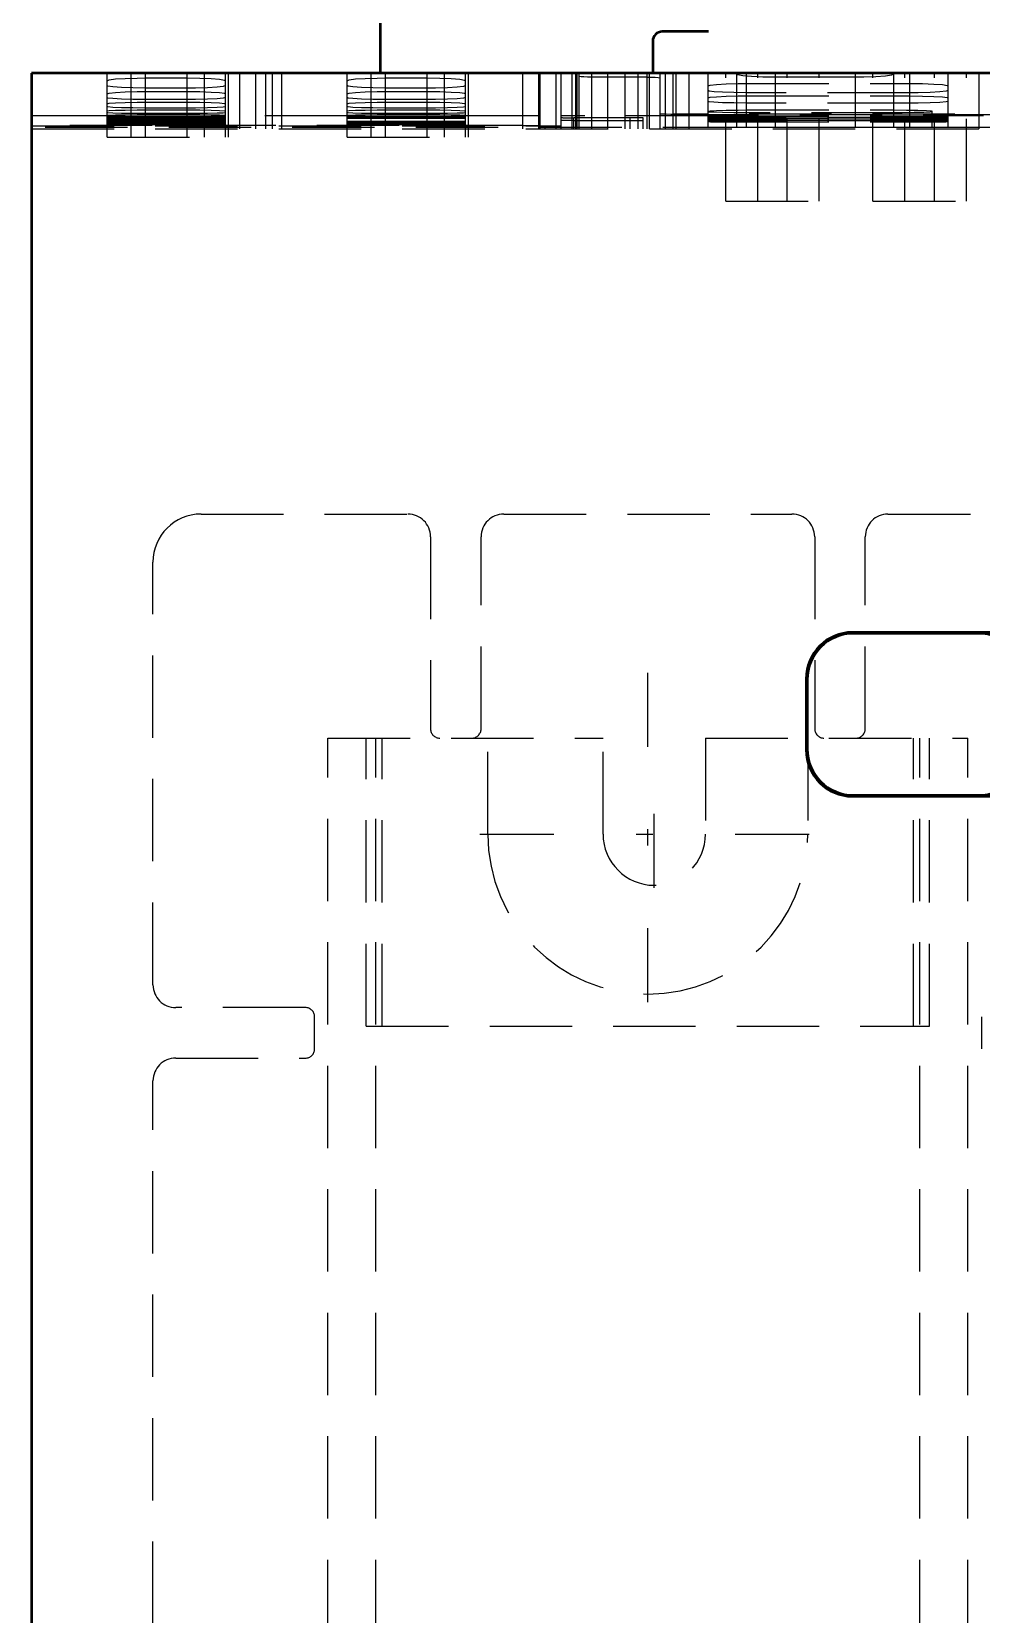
# Model space of a CAD drawing. Extents: x -891 to 6596, y -1 to 298.
# Drawn here: x -270.03 to -264.27, y 91.69 to 101.3 of the extents above; entities that cross this region are included whole.
import ezdxf

# ---------------------------------------------------------------- set-up
doc = ezdxf.new("R2010")
doc.units = 0
doc.header["$MEASUREMENT"] = 0
doc.linetypes.add('Center', pattern=[1.5, 0.45, -0.5, 0.05, -0.5])
doc.linetypes.add('DASHED', pattern=[0.75, 0.5, -0.25])
for name, color, linetype, lineweight in [('AM_0', 7, 'Continuous', 50), ('AM_7', 7, 'Center', 25), ('AM_9', 6, 'DASHED', 25)]:
    doc.layers.add(name, color=color, linetype=linetype, lineweight=lineweight)

msp = doc.modelspace()

# ---------------------------------------------------------------- linework, layer by layer
at = {"layer": 'AM_0'}
for p, q in [((-267.9158, 101.0461), (-267.9158, 102.0857)), ((-265.9247, 101.2987), (-266.2057, 101.2987)), ((-266.264, 101.2404), (-266.264, 101.0461)), ((-270.034, 101.0461), (-270.034, 65.1728)), ((-260.3175, 101.0461), (-270.034, 101.0461)), ((-261.4128, 97.6509), (-265.0506, 97.6509)), ((-264.2869, 97.6451), (-265.0448, 97.6451)), ((-265.3324, 97.3691), (-265.3324, 96.9377)), ((-265.3266, 97.3633), (-265.3266, 96.9436)), ((-265.0506, 96.656), (-264.1373, 96.656)), ((-265.0448, 96.6618), (-264.2869, 96.6618))]:
    msp.add_line(p, q, dxfattribs=at)
for centre, radius, start, end in [((-266.2057, 101.2404), 0.0583, 90, 180), ((-265.0506, 97.3691), 0.2818, 90, 180), ((-265.0448, 97.3633), 0.2818, 90, 180), ((-264.2869, 97.3633), 0.2818, 0, 90), ((-265.0506, 96.9377), 0.2818, 180, 270), ((-265.0448, 96.9436), 0.2818, 180, 270), ((-264.2869, 96.9436), 0.2818, 270, 0)]:
    msp.add_arc(centre, radius, start, end, dxfattribs=at)
at = {"layer": 'AM_7'}
for p, q in [((-266.2936, 95.406), (-266.2936, 97.4465)), ((-266.2547, 96.0998), (-266.2547, 96.7527)), ((-267.3138, 96.4263), (-265.2733, 96.4263))]:
    msp.add_line(p, q, dxfattribs=at)
at = {"layer": 'AM_9'}
for p, q in [((-269.5766, 100.6574), (-269.5766, 101.0461)), ((-269.4308, 100.6574), (-269.4308, 101.0461)), ((-269.3434, 100.6574), (-269.3434, 101.0461)), ((-269.0907, 101.0435), (-269.3434, 101.0435)), ((-269.3434, 101.0175), (-269.0907, 101.0175)), ((-269.0907, 100.6574), (-269.0907, 101.0461)), ((-268.9856, 100.6574), (-268.9856, 101.0461)), ((-268.8575, 100.6574), (-268.8575, 101.0461)), ((-268.8399, 100.6574), (-268.8399, 101.0461)), ((-268.7709, 100.7091), (-268.7709, 101.0461)), ((-268.6737, 100.7091), (-268.6737, 101.0461)), ((-268.6115, 100.7091), (-268.6115, 101.0461)), ((-268.5727, 100.7091), (-268.5727, 101.0461)), ((-268.5144, 100.7091), (-268.5144, 101.0461)), ((-268.1191, 100.6574), (-268.1191, 101.0461)), ((-267.9733, 100.6574), (-267.9733, 101.0461)), ((-267.8859, 100.6574), (-267.8859, 101.0461)), ((-267.6333, 101.0435), (-267.8859, 101.0435)), ((-267.8859, 101.0175), (-267.6333, 101.0175)), ((-267.6333, 100.6574), (-267.6333, 101.0461)), ((-267.5281, 100.6574), (-267.5281, 101.0461)), ((-267.4001, 100.6574), (-267.4001, 101.0461)), ((-267.3824, 100.6574), (-267.3824, 101.0461)), ((-267.0526, 100.7091), (-267.0526, 101.0461)), ((-266.9554, 100.7091), (-266.9554, 101.0461)), ((-266.9481, 100.7091), (-266.9481, 101.0461)), ((-266.8509, 100.7091), (-266.8509, 101.0461)), ((-266.8202, 100.7091), (-266.8202, 101.0461)), ((-266.7537, 100.7091), (-266.7537, 101.0461)), ((-266.7304, 100.7091), (-266.7304, 101.0461)), ((-266.723, 100.7091), (-266.723, 101.0461)), ((-266.711, 100.7091), (-266.711, 101.0461)), ((-266.6332, 100.7091), (-266.6332, 101.0461)), ((-266.2967, 101.0227), (-266.6332, 101.0227)), ((-266.5361, 100.7091), (-266.5361, 101.0461)), ((-266.4308, 100.7091), (-266.4308, 101.0461)), ((-266.353, 100.7091), (-266.353, 101.0461)), ((-266.2967, 100.7091), (-266.2967, 101.0461)), ((-266.2835, 100.7091), (-266.2835, 101.0461)), ((-266.2189, 100.7091), (-266.2189, 101.0461)), ((-266.1863, 100.7091), (-266.1863, 101.0461)), ((-266.1393, 100.7091), (-266.1393, 101.0461)), ((-266.1218, 100.7091), (-266.1218, 101.0461)), ((-266.0421, 100.7091), (-266.0421, 101.0461)), ((-265.9274, 100.7188), (-265.9274, 101.0461)), ((-265.8208, 100.2687), (-265.8208, 101.0461)), ((-265.7525, 100.7188), (-265.7525, 101.0461)), ((-265.6942, 100.7188), (-265.6942, 101.0461)), ((-265.6264, 100.2687), (-265.6264, 101.0461)), ((-265.5193, 100.7188), (-265.5193, 101.0461)), ((-265.0335, 101.0222), (-265.5193, 101.0222)), ((-265.4478, 100.2687), (-265.4478, 101.0461)), ((-265.2535, 100.2687), (-265.2535, 101.0461)), ((-265.0335, 100.7188), (-265.0335, 101.0461)), ((-264.9268, 100.2687), (-264.9268, 101.0461)), ((-264.8003, 100.7188), (-264.8003, 101.0461)), ((-264.7325, 100.2687), (-264.7325, 101.0461)), ((-264.7032, 100.7188), (-264.7032, 101.0461)), ((-264.5539, 100.2687), (-264.5539, 101.0461)), ((-264.47, 100.7188), (-264.47, 101.0461)), ((-264.3596, 100.2687), (-264.3596, 101.0461)), ((-264.2819, 100.7091), (-264.2819, 101.0461)), ((-269.0907, 100.9561), (-269.3434, 100.9561)), ((-269.3434, 100.935), (-269.0907, 100.935)), ((-267.6333, 100.9561), (-267.8859, 100.9561)), ((-267.8859, 100.935), (-267.6333, 100.935)), ((-265.6942, 100.9841), (-264.7032, 100.9841)), ((-264.7032, 100.9276), (-265.6942, 100.9276)), ((-265.6942, 100.9085), (-264.7032, 100.9085)), ((-269.0907, 100.8866), (-269.3434, 100.8866)), ((-269.3434, 100.8705), (-269.0907, 100.8705)), ((-269.0907, 100.8349), (-269.3434, 100.8349)), ((-269.3434, 100.8238), (-269.0907, 100.8238)), ((-267.6333, 100.8866), (-267.8859, 100.8866)), ((-267.8859, 100.8705), (-267.6333, 100.8705)), ((-267.6333, 100.8349), (-267.8859, 100.8349)), ((-267.8859, 100.8238), (-267.6333, 100.8238)), ((-264.7032, 100.8649), (-265.6942, 100.8649)), ((-265.6942, 100.823), (-264.8003, 100.823)), ((-264.5671, 100.7188), (-264.5671, 100.8164)), ((-269.5755, 100.7866), (-270.034, 100.7866)), ((-267.0526, 100.7279), (-270.034, 100.7279)), ((-270.034, 100.727), (-266.9174, 100.727)), ((-263.4519, 100.7176), (-270.034, 100.7176)), ((-269.0907, 100.8011), (-269.3434, 100.8011)), ((-269.3434, 100.7949), (-269.0907, 100.7949)), ((-269.3434, 100.7849), (-269.0907, 100.7849)), ((-269.0907, 100.7821), (-269.3434, 100.7821)), ((-269.3434, 100.7748), (-269.0907, 100.7748)), ((-269.0907, 100.772), (-269.3434, 100.772)), ((-269.3434, 100.7647), (-269.0907, 100.7647)), ((-269.0907, 100.762), (-269.3434, 100.762)), ((-269.3434, 100.7547), (-269.0907, 100.7547)), ((-269.0907, 100.7519), (-269.3434, 100.7519)), ((-269.3434, 100.7446), (-269.0907, 100.7446)), ((-269.0907, 100.7418), (-269.3434, 100.7418)), ((-269.3434, 100.7345), (-269.0907, 100.7345)), ((-268.118, 100.7866), (-268.8586, 100.7866)), ((-267.6333, 100.8011), (-267.8859, 100.8011)), ((-267.8859, 100.7949), (-267.6333, 100.7949)), ((-267.8859, 100.7849), (-267.6333, 100.7849)), ((-267.6333, 100.7821), (-267.8859, 100.7821)), ((-267.8859, 100.7748), (-267.6333, 100.7748)), ((-267.6333, 100.772), (-267.8859, 100.772)), ((-267.8859, 100.7545), (-267.6333, 100.7545)), ((-267.6333, 100.7519), (-267.8859, 100.7519)), ((-267.8859, 100.7446), (-267.6333, 100.7446)), ((-267.6333, 100.7418), (-267.8859, 100.7418)), ((-267.8859, 100.7345), (-267.6333, 100.7345)), ((-266.9554, 100.7866), (-267.4012, 100.7866)), ((-266.9174, 100.7091), (-266.9174, 100.727)), ((-265.9267, 100.7866), (-266.8202, 100.7866)), ((-266.4001, 100.7761), (-266.7425, 100.7761)), ((-266.7425, 100.7091), (-266.7425, 100.7761)), ((-266.7425, 100.7592), (-266.4001, 100.7592)), ((-266.4001, 100.7091), (-266.4001, 100.7761)), ((-266.3223, 100.7091), (-266.3223, 100.7755)), ((-266.1218, 100.7963), (-262.9383, 100.7963)), ((-262.9292, 100.7977), (-266.0421, 100.7977)), ((-265.9267, 100.7866), (-265.9274, 100.7864)), ((-265.9274, 100.7188), (-264.47, 100.7188)), ((-264.8003, 100.8063), (-265.6942, 100.8063)), ((-265.6942, 100.7885), (-264.7032, 100.7885)), ((-265.6942, 100.781), (-264.7032, 100.781)), ((-264.7032, 100.7782), (-265.6942, 100.7782)), ((-265.6942, 100.7709), (-264.7032, 100.7709)), ((-264.7032, 100.7681), (-265.6942, 100.7681)), ((-265.6942, 100.7609), (-264.7032, 100.7609)), ((-264.7032, 100.7581), (-265.6942, 100.7581)), ((-265.6942, 100.7508), (-264.7032, 100.7508)), ((-264.2558, 100.7866), (-264.4707, 100.7866)), ((-264.47, 100.7864), (-264.4707, 100.7866)), ((-270.034, 100.7091), (-260.7062, 100.7091)), ((-269.5766, 100.6574), (-268.8399, 100.6574)), ((-268.1191, 100.6574), (-267.3824, 100.6574)), ((-265.8208, 100.2687), (-265.2535, 100.2687)), ((-264.9268, 100.2687), (-264.3596, 100.2687)), ((-269.006, 98.3696), (-267.7508, 98.3696)), ((-267.1677, 98.3696), (-265.4189, 98.3696)), ((-264.8357, 98.3696), (-262.6392, 98.3696)), ((-267.6127, 98.2314), (-267.6127, 97.0656)), ((-267.3056, 97.0656), (-267.3056, 98.2316)), ((-265.2807, 98.2314), (-265.2807, 97.0656)), ((-264.9737, 97.0656), (-264.9737, 98.2316)), ((-269.2975, 95.511), (-269.2975, 98.0781)), ((-268.2369, 97.0092), (-266.5656, 97.0092)), ((-268.2369, 79.5195), (-268.2369, 97.0092)), ((-268.0037, 95.2603), (-268.0037, 97.0092)), ((-267.9454, 79.5195), (-267.9454, 97.0092)), ((-267.9065, 95.2603), (-267.9065, 97.0092)), ((-267.2652, 96.4263), (-267.2652, 97.0092)), ((-266.5656, 96.4263), (-266.5656, 97.0092)), ((-265.9438, 97.0092), (-265.9438, 96.4263)), ((-265.9438, 97.0092), (-264.3503, 97.0092)), ((-265.3219, 97.0092), (-265.3219, 96.4263)), ((-264.6806, 95.2603), (-264.6806, 97.0092)), ((-264.6418, 79.5195), (-264.6418, 97.0092)), ((-264.5835, 95.2603), (-264.5835, 97.0092)), ((-264.3503, 79.5195), (-264.3503, 97.0092)), ((-268.3729, 95.373), (-269.1595, 95.373)), ((-268.3165, 95.1223), (-268.3165, 95.3166)), ((-268.0037, 95.2603), (-264.5835, 95.2603)), ((-264.269, 95.3166), (-264.269, 95.1223)), ((-269.1595, 95.0659), (-268.3729, 95.0659)), ((-269.2975, 81.1305), (-269.2975, 94.928))]:
    msp.add_line(p, q, dxfattribs=at)
for points in [[(-269.5766, 101.0009), (-269.5634, 101.0063), (-269.5252, 101.0112), (-269.4665, 101.0149), (-269.394, 101.0171), (-269.3434, 101.0175)], [(-269.0907, 101.0175), (-269.0137, 101.0165), (-268.9453, 101.0138), (-268.8933, 101.0096), (-268.8634, 101.0045), (-268.8575, 101.0009)], [(-268.1191, 101.0009), (-268.1059, 101.0063), (-268.0678, 101.0112), (-268.0091, 101.0149), (-267.9365, 101.0171), (-267.8859, 101.0175)], [(-267.6333, 101.0175), (-267.5562, 101.0165), (-267.4879, 101.0138), (-267.4358, 101.0096), (-267.4059, 101.0045), (-267.4001, 101.0009)], [(-266.6332, 101.0227), (-266.6589, 101.023), (-266.6817, 101.0239), (-266.6991, 101.0253), (-266.709, 101.0271), (-266.711, 101.0284)], [(-266.2967, 101.0227), (-266.271, 101.0224), (-266.2482, 101.0214), (-266.2309, 101.02), (-266.2209, 101.0183), (-266.2189, 101.017)], [(-265.5193, 101.0222), (-265.5964, 101.0232), (-265.6647, 101.026), (-265.7168, 101.0303), (-265.7467, 101.0357), (-265.7525, 101.0396)], [(-264.8003, 101.0396), (-264.8135, 101.0338), (-264.8517, 101.0287), (-264.9104, 101.0248), (-264.9829, 101.0226), (-265.0335, 101.0222)], [(-269.3434, 100.9561), (-269.4204, 100.9569), (-269.4888, 100.9593), (-269.5409, 100.9629), (-269.5708, 100.9675), (-269.5766, 100.9709)], [(-269.5766, 100.9218), (-269.5634, 100.9261), (-269.5253, 100.93), (-269.4667, 100.933), (-269.3942, 100.9347), (-269.3434, 100.935)], [(-268.8575, 100.9709), (-268.8707, 100.9659), (-268.9088, 100.9615), (-268.9675, 100.9583), (-269.04, 100.9564), (-269.0907, 100.9561)], [(-269.0907, 100.935), (-269.0136, 100.9343), (-268.9452, 100.9321), (-268.8932, 100.9287), (-268.8633, 100.9247), (-268.8575, 100.9218)], [(-267.8859, 100.9561), (-267.963, 100.9569), (-268.0314, 100.9593), (-268.0834, 100.9629), (-268.1133, 100.9675), (-268.1191, 100.9709)], [(-268.1191, 100.9218), (-268.1059, 100.9261), (-268.0679, 100.93), (-268.0092, 100.933), (-267.9367, 100.9347), (-267.8859, 100.935)], [(-267.4001, 100.9709), (-267.4133, 100.9659), (-267.4513, 100.9615), (-267.51, 100.9583), (-267.5825, 100.9564), (-267.6333, 100.9561)], [(-267.6333, 100.935), (-267.5562, 100.9343), (-267.4878, 100.9321), (-267.4357, 100.9287), (-267.4058, 100.9247), (-267.4001, 100.9218)], [(-265.9274, 100.9688), (-265.9143, 100.9738), (-265.8762, 100.9783), (-265.8175, 100.9818), (-265.745, 100.9838), (-265.6942, 100.9841)], [(-265.6942, 100.9276), (-265.7713, 100.9284), (-265.8397, 100.9305), (-265.8918, 100.9339), (-265.9217, 100.9381), (-265.9274, 100.9412)], [(-265.9274, 100.8965), (-265.9143, 100.9004), (-265.8762, 100.9039), (-265.8176, 100.9066), (-265.7451, 100.9082), (-265.6942, 100.9085)], [(-264.7032, 100.9841), (-264.6261, 100.9833), (-264.5577, 100.9807), (-264.5057, 100.9769), (-264.4758, 100.9722), (-264.47, 100.9688)], [(-264.47, 100.9412), (-264.4831, 100.9366), (-264.5212, 100.9326), (-264.5798, 100.9296), (-264.6523, 100.928), (-264.7032, 100.9276)], [(-264.7032, 100.9085), (-264.6261, 100.9078), (-264.5576, 100.9058), (-264.5056, 100.9028), (-264.4757, 100.8991), (-264.47, 100.8965)], [(-269.3434, 100.8866), (-269.4205, 100.8872), (-269.4889, 100.889), (-269.541, 100.8919), (-269.5708, 100.8955), (-269.5766, 100.8981)], [(-269.5766, 100.8605), (-269.5634, 100.8638), (-269.5254, 100.8667), (-269.4668, 100.8689), (-269.3944, 100.8702), (-269.3434, 100.8705)], [(-269.3434, 100.8349), (-269.4205, 100.8354), (-269.489, 100.8367), (-269.541, 100.8387), (-269.5708, 100.8413), (-269.5766, 100.8431)], [(-269.5766, 100.8171), (-269.5634, 100.8193), (-269.5254, 100.8212), (-269.4669, 100.8227), (-269.3945, 100.8236), (-269.3434, 100.8238)], [(-268.8575, 100.8981), (-268.8707, 100.8942), (-268.9088, 100.8908), (-268.9673, 100.8883), (-269.0398, 100.8868), (-269.0907, 100.8866)], [(-269.0907, 100.8705), (-269.0136, 100.8699), (-268.9452, 100.8683), (-268.8931, 100.8657), (-268.8633, 100.8627), (-268.8575, 100.8605)], [(-268.8575, 100.8431), (-268.8707, 100.8403), (-268.9087, 100.8379), (-268.9672, 100.8361), (-269.0397, 100.8351), (-269.0907, 100.8349)], [(-269.0907, 100.8238), (-269.0136, 100.8234), (-268.9451, 100.8223), (-268.8931, 100.8206), (-268.8633, 100.8185), (-268.8575, 100.8171)], [(-267.8859, 100.8866), (-267.963, 100.8872), (-268.0314, 100.889), (-268.0835, 100.8919), (-268.1133, 100.8955), (-268.1191, 100.8981)], [(-268.1191, 100.8605), (-268.1059, 100.8638), (-268.0679, 100.8667), (-268.0093, 100.8689), (-267.9369, 100.8702), (-267.8859, 100.8705)], [(-267.8859, 100.8349), (-267.9631, 100.8354), (-268.0315, 100.8367), (-268.0836, 100.8387), (-268.1134, 100.8413), (-268.1191, 100.8431)], [(-268.1191, 100.8171), (-268.1059, 100.8193), (-268.068, 100.8212), (-268.0094, 100.8227), (-267.937, 100.8236), (-267.8859, 100.8238)], [(-267.4001, 100.8981), (-267.4132, 100.8942), (-267.4513, 100.8908), (-267.5099, 100.8883), (-267.5823, 100.8868), (-267.6333, 100.8866)], [(-267.6333, 100.8705), (-267.5561, 100.8699), (-267.4877, 100.8683), (-267.4356, 100.8657), (-267.4058, 100.8627), (-267.4001, 100.8605)], [(-267.4001, 100.8431), (-267.4132, 100.8403), (-267.4512, 100.8379), (-267.5098, 100.8361), (-267.5822, 100.8351), (-267.6333, 100.8349)], [(-267.6333, 100.8238), (-267.5561, 100.8234), (-267.4876, 100.8223), (-267.4356, 100.8206), (-267.4058, 100.8185), (-267.4001, 100.8171)], [(-265.6942, 100.8649), (-265.7714, 100.8655), (-265.8398, 100.8671), (-265.8919, 100.8696), (-265.9217, 100.8728), (-265.9274, 100.8751)], [(-265.9274, 100.8164), (-265.9143, 100.8185), (-265.8763, 100.8204), (-265.8178, 100.822), (-265.7453, 100.8228), (-265.6942, 100.823)], [(-265.6942, 100.8063), (-265.7714, 100.8066), (-265.8399, 100.8075), (-265.892, 100.8088), (-265.9217, 100.8106), (-265.9274, 100.8118)], [(-264.8003, 100.823), (-264.7232, 100.8226), (-264.6547, 100.8215), (-264.6026, 100.8198), (-264.5728, 100.8178), (-264.5671, 100.8164)], [(-264.5671, 100.8118), (-264.5803, 100.8099), (-264.6183, 100.8083), (-264.6768, 100.8071), (-264.7492, 100.8064), (-264.8003, 100.8063)], [(-264.47, 100.8751), (-264.4831, 100.8717), (-264.5212, 100.8687), (-264.5797, 100.8664), (-264.6522, 100.8652), (-264.7032, 100.8649)], [(-269.3434, 100.8011), (-269.4205, 100.8014), (-269.489, 100.8022), (-269.5411, 100.8034), (-269.5709, 100.8049), (-269.5766, 100.806)], [(-269.5766, 100.7915), (-269.5634, 100.7926), (-269.5255, 100.7936), (-269.467, 100.7944), (-269.3945, 100.7948), (-269.3434, 100.7949)], [(-269.3434, 100.7821), (-269.3637, 100.7821), (-269.3839, 100.7821), (-269.4037, 100.782), (-269.4231, 100.782), (-269.4419, 100.7819), (-269.46, 100.7818), (-269.4771, 100.7818), (-269.4933, 100.7817), (-269.5083, 100.7815), (-269.522, 100.7814), (-269.5344, 100.7813), (-269.5453, 100.7812), (-269.5547, 100.781), (-269.5625, 100.7809), (-269.5686, 100.7807), (-269.573, 100.7806), (-269.5757, 100.7804), (-269.5766, 100.7802)], [(-269.5766, 100.7767), (-269.5757, 100.7765), (-269.573, 100.7763), (-269.5686, 100.7762), (-269.5625, 100.776), (-269.5547, 100.7759), (-269.5453, 100.7757), (-269.5344, 100.7756), (-269.522, 100.7755), (-269.5083, 100.7754), (-269.4933, 100.7752), (-269.4771, 100.7751), (-269.46, 100.7751), (-269.4419, 100.775), (-269.4231, 100.7749), (-269.4037, 100.7749), (-269.3839, 100.7748), (-269.3637, 100.7748), (-269.3434, 100.7748)], [(-269.3434, 100.772), (-269.3637, 100.772), (-269.3839, 100.772), (-269.4037, 100.772), (-269.4231, 100.7719), (-269.4419, 100.7718), (-269.46, 100.7718), (-269.4771, 100.7717), (-269.4933, 100.7716), (-269.5083, 100.7715), (-269.522, 100.7714), (-269.5344, 100.7712), (-269.5453, 100.7711), (-269.5547, 100.771), (-269.5625, 100.7708), (-269.5686, 100.7706), (-269.573, 100.7705), (-269.5757, 100.7703), (-269.5766, 100.7702)], [(-269.5766, 100.7666), (-269.5757, 100.7664), (-269.573, 100.7663), (-269.5686, 100.7661), (-269.5625, 100.766), (-269.5547, 100.7658), (-269.5453, 100.7657), (-269.5344, 100.7655), (-269.522, 100.7654), (-269.5083, 100.7653), (-269.4933, 100.7652), (-269.4771, 100.7651), (-269.46, 100.765), (-269.4419, 100.7649), (-269.4231, 100.7649), (-269.4037, 100.7648), (-269.3839, 100.7648), (-269.3637, 100.7647), (-269.3434, 100.7647)], [(-269.3434, 100.762), (-269.3637, 100.7619), (-269.3839, 100.7619), (-269.4037, 100.7619), (-269.4231, 100.7618), (-269.4419, 100.7618), (-269.46, 100.7617), (-269.4771, 100.7616), (-269.4933, 100.7615), (-269.5083, 100.7614), (-269.522, 100.7613), (-269.5344, 100.7612), (-269.5453, 100.761), (-269.5547, 100.7609), (-269.5625, 100.7607), (-269.5686, 100.7606), (-269.573, 100.7604), (-269.5757, 100.7603), (-269.5766, 100.7601)], [(-269.5766, 100.7565), (-269.5757, 100.7564), (-269.573, 100.7562), (-269.5686, 100.7561), (-269.5625, 100.7559), (-269.5547, 100.7557), (-269.5453, 100.7556), (-269.5344, 100.7555), (-269.522, 100.7553), (-269.5083, 100.7552), (-269.4933, 100.7551), (-269.4771, 100.755), (-269.46, 100.7549), (-269.4419, 100.7548), (-269.4231, 100.7548), (-269.4037, 100.7547), (-269.3839, 100.7547), (-269.3637, 100.7547), (-269.3434, 100.7547)], [(-269.3434, 100.7519), (-269.3637, 100.7519), (-269.3839, 100.7519), (-269.4037, 100.7518), (-269.4231, 100.7518), (-269.4419, 100.7517), (-269.46, 100.7516), (-269.4771, 100.7515), (-269.4933, 100.7514), (-269.5083, 100.7513), (-269.522, 100.7512), (-269.5344, 100.7511), (-269.5453, 100.751), (-269.5547, 100.7508), (-269.5625, 100.7507), (-269.5686, 100.7505), (-269.573, 100.7503), (-269.5757, 100.7502), (-269.5766, 100.75)], [(-269.5766, 100.7465), (-269.5757, 100.7463), (-269.573, 100.7461), (-269.5686, 100.746), (-269.5625, 100.7458), (-269.5547, 100.7457), (-269.5453, 100.7455), (-269.5344, 100.7454), (-269.522, 100.7453), (-269.5083, 100.7451), (-269.4933, 100.745), (-269.4771, 100.7449), (-269.46, 100.7449), (-269.4419, 100.7448), (-269.4231, 100.7447), (-269.4037, 100.7447), (-269.3839, 100.7446), (-269.3637, 100.7446), (-269.3434, 100.7446)], [(-269.3434, 100.7418), (-269.3637, 100.7418), (-269.3839, 100.7418), (-269.4037, 100.7418), (-269.4231, 100.7417), (-269.4419, 100.7416), (-269.46, 100.7416), (-269.4771, 100.7415), (-269.4933, 100.7414), (-269.5083, 100.7413), (-269.522, 100.7411), (-269.5344, 100.741), (-269.5453, 100.7409), (-269.5547, 100.7407), (-269.5625, 100.7406), (-269.5686, 100.7404), (-269.573, 100.7403), (-269.5757, 100.7401), (-269.5766, 100.74)], [(-269.5766, 100.7364), (-269.5757, 100.7362), (-269.573, 100.7361), (-269.5686, 100.7359), (-269.5625, 100.7358), (-269.5547, 100.7356), (-269.5453, 100.7355), (-269.5344, 100.7353), (-269.522, 100.7352), (-269.5083, 100.7351), (-269.4933, 100.735), (-269.4771, 100.7349), (-269.46, 100.7348), (-269.4419, 100.7347), (-269.4231, 100.7346), (-269.4037, 100.7346), (-269.3839, 100.7346), (-269.3637, 100.7345), (-269.3434, 100.7345)], [(-269.5755, 100.7866), (-269.5727, 100.7864), (-269.5681, 100.7862), (-269.5618, 100.7861), (-269.5538, 100.7859), (-269.5443, 100.7858), (-269.5332, 100.7857), (-269.5207, 100.7855), (-269.5068, 100.7854), (-269.4917, 100.7853), (-269.4754, 100.7852), (-269.4581, 100.7851), (-269.44, 100.785), (-269.4212, 100.785), (-269.4017, 100.7849), (-269.3818, 100.7849), (-269.3616, 100.7849), (-269.3434, 100.7849)], [(-268.8575, 100.806), (-268.8707, 100.8043), (-268.9087, 100.8029), (-268.9672, 100.8018), (-269.0396, 100.8012), (-269.0907, 100.8011)], [(-269.0907, 100.7949), (-269.0136, 100.7947), (-268.9451, 100.7941), (-268.893, 100.7933), (-268.8632, 100.7922), (-268.8575, 100.7915)], [(-269.0907, 100.7849), (-269.0704, 100.7849), (-269.0502, 100.7849), (-269.0304, 100.7849), (-269.011, 100.785), (-268.9922, 100.7851), (-268.9741, 100.7851), (-268.957, 100.7852), (-268.9408, 100.7853), (-268.9258, 100.7854), (-268.9121, 100.7855), (-268.8997, 100.7857), (-268.8888, 100.7858), (-268.8794, 100.786), (-268.8716, 100.7861), (-268.8655, 100.7863), (-268.8611, 100.7864), (-268.8586, 100.7866)], [(-268.8575, 100.7802), (-268.8584, 100.7804), (-268.8611, 100.7806), (-268.8655, 100.7807), (-268.8716, 100.7809), (-268.8794, 100.781), (-268.8888, 100.7812), (-268.8997, 100.7813), (-268.9121, 100.7814), (-268.9258, 100.7815), (-268.9408, 100.7817), (-268.957, 100.7818), (-268.9741, 100.7818), (-268.9922, 100.7819), (-269.011, 100.782), (-269.0304, 100.782), (-269.0502, 100.7821), (-269.0704, 100.7821), (-269.0907, 100.7821)], [(-269.0907, 100.7748), (-269.0704, 100.7748), (-269.0502, 100.7748), (-269.0304, 100.7749), (-269.011, 100.7749), (-268.9922, 100.775), (-268.9741, 100.7751), (-268.957, 100.7751), (-268.9408, 100.7752), (-268.9258, 100.7754), (-268.9121, 100.7755), (-268.8997, 100.7756), (-268.8888, 100.7757), (-268.8794, 100.7759), (-268.8716, 100.776), (-268.8655, 100.7762), (-268.8611, 100.7763), (-268.8584, 100.7765), (-268.8575, 100.7767)], [(-268.8575, 100.7702), (-268.8584, 100.7703), (-268.8611, 100.7705), (-268.8655, 100.7706), (-268.8716, 100.7708), (-268.8794, 100.771), (-268.8888, 100.7711), (-268.8997, 100.7712), (-268.9121, 100.7714), (-268.9258, 100.7715), (-268.9408, 100.7716), (-268.957, 100.7717), (-268.9741, 100.7718), (-268.9922, 100.7718), (-269.011, 100.7719), (-269.0304, 100.772), (-269.0502, 100.772), (-269.0704, 100.772), (-269.0907, 100.772)], [(-269.0907, 100.7647), (-269.0704, 100.7647), (-269.0502, 100.7648), (-269.0304, 100.7648), (-269.011, 100.7649), (-268.9922, 100.7649), (-268.9741, 100.765), (-268.957, 100.7651), (-268.9408, 100.7652), (-268.9258, 100.7653), (-268.9121, 100.7654), (-268.8997, 100.7655), (-268.8888, 100.7657), (-268.8794, 100.7658), (-268.8716, 100.766), (-268.8655, 100.7661), (-268.8611, 100.7663), (-268.8584, 100.7664), (-268.8575, 100.7666)], [(-268.8575, 100.7601), (-268.8584, 100.7603), (-268.8611, 100.7604), (-268.8655, 100.7606), (-268.8716, 100.7607), (-268.8794, 100.7609), (-268.8888, 100.761), (-268.8997, 100.7612), (-268.9121, 100.7613), (-268.9258, 100.7614), (-268.9408, 100.7615), (-268.957, 100.7616), (-268.9741, 100.7617), (-268.9922, 100.7618), (-269.011, 100.7618), (-269.0304, 100.7619), (-269.0502, 100.7619), (-269.0704, 100.7619), (-269.0907, 100.762)], [(-269.0907, 100.7547), (-269.0704, 100.7547), (-269.0502, 100.7547), (-269.0304, 100.7547), (-269.011, 100.7548), (-268.9922, 100.7548), (-268.9741, 100.7549), (-268.957, 100.755), (-268.9408, 100.7551), (-268.9258, 100.7552), (-268.9121, 100.7553), (-268.8997, 100.7555), (-268.8888, 100.7556), (-268.8794, 100.7557), (-268.8716, 100.7559), (-268.8655, 100.7561), (-268.8611, 100.7562), (-268.8584, 100.7564), (-268.8575, 100.7565)], [(-268.8575, 100.75), (-268.8584, 100.7502), (-268.8611, 100.7503), (-268.8655, 100.7505), (-268.8716, 100.7507), (-268.8794, 100.7508), (-268.8888, 100.751), (-268.8997, 100.7511), (-268.9121, 100.7512), (-268.9258, 100.7513), (-268.9408, 100.7514), (-268.957, 100.7515), (-268.9741, 100.7516), (-268.9922, 100.7517), (-269.011, 100.7518), (-269.0304, 100.7518), (-269.0502, 100.7519), (-269.0704, 100.7519), (-269.0907, 100.7519)], [(-269.0907, 100.7446), (-269.0704, 100.7446), (-269.0502, 100.7446), (-269.0304, 100.7447), (-269.011, 100.7447), (-268.9922, 100.7448), (-268.9741, 100.7449), (-268.957, 100.7449), (-268.9408, 100.745), (-268.9258, 100.7451), (-268.9121, 100.7453), (-268.8997, 100.7454), (-268.8888, 100.7455), (-268.8794, 100.7457), (-268.8716, 100.7458), (-268.8655, 100.746), (-268.8611, 100.7461), (-268.8584, 100.7463), (-268.8575, 100.7465)], [(-268.8575, 100.74), (-268.8584, 100.7401), (-268.8611, 100.7403), (-268.8655, 100.7404), (-268.8716, 100.7406), (-268.8794, 100.7407), (-268.8888, 100.7409), (-268.8997, 100.741), (-268.9121, 100.7411), (-268.9258, 100.7413), (-268.9408, 100.7414), (-268.957, 100.7415), (-268.9741, 100.7416), (-268.9922, 100.7416), (-269.011, 100.7417), (-269.0304, 100.7418), (-269.0502, 100.7418), (-269.0704, 100.7418), (-269.0907, 100.7418)], [(-269.0907, 100.7345), (-269.0704, 100.7345), (-269.0502, 100.7346), (-269.0304, 100.7346), (-269.011, 100.7346), (-268.9922, 100.7347), (-268.9741, 100.7348), (-268.957, 100.7349), (-268.9408, 100.735), (-268.9258, 100.7351), (-268.9121, 100.7352), (-268.8997, 100.7353), (-268.8888, 100.7355), (-268.8794, 100.7356), (-268.8716, 100.7358), (-268.8655, 100.7359), (-268.8611, 100.7361), (-268.8584, 100.7362), (-268.8575, 100.7364)], [(-267.8859, 100.8011), (-267.9631, 100.8014), (-268.0316, 100.8022), (-268.0836, 100.8034), (-268.1134, 100.8049), (-268.1191, 100.806)], [(-268.1191, 100.7915), (-268.1059, 100.7926), (-268.068, 100.7936), (-268.0095, 100.7944), (-267.9371, 100.7948), (-267.8859, 100.7949)], [(-267.8859, 100.7821), (-267.9062, 100.7821), (-267.9264, 100.7821), (-267.9463, 100.782), (-267.9657, 100.782), (-267.9844, 100.7819), (-268.0025, 100.7818), (-268.0197, 100.7818), (-268.0358, 100.7817), (-268.0508, 100.7815), (-268.0645, 100.7814), (-268.0769, 100.7813), (-268.0879, 100.7812), (-268.0972, 100.781), (-268.105, 100.7809), (-268.1111, 100.7807), (-268.1155, 100.7806), (-268.1182, 100.7804), (-268.1191, 100.7802)], [(-268.1191, 100.7767), (-268.1182, 100.7765), (-268.1155, 100.7763), (-268.1111, 100.7762), (-268.105, 100.776), (-268.0972, 100.7759), (-268.0879, 100.7757), (-268.0769, 100.7756), (-268.0645, 100.7755), (-268.0508, 100.7754), (-268.0358, 100.7752), (-268.0197, 100.7751), (-268.0025, 100.7751), (-267.9844, 100.775), (-267.9657, 100.7749), (-267.9463, 100.7749), (-267.9264, 100.7748), (-267.9062, 100.7748), (-267.8859, 100.7748)], [(-267.8859, 100.772), (-267.9062, 100.772), (-267.9264, 100.772), (-267.9463, 100.772), (-267.9657, 100.7719), (-267.9844, 100.7718), (-268.0025, 100.7718), (-268.0197, 100.7717), (-268.0358, 100.7716), (-268.0508, 100.7715), (-268.0645, 100.7714), (-268.0769, 100.7712), (-268.0879, 100.7711), (-268.0972, 100.771), (-268.105, 100.7708), (-268.1111, 100.7706), (-268.1155, 100.7705), (-268.1182, 100.7703), (-268.1191, 100.7702)], [(-268.1191, 100.7564), (-268.1182, 100.7562), (-268.1155, 100.7561), (-268.1111, 100.7559), (-268.105, 100.7558), (-268.0972, 100.7556), (-268.0879, 100.7555), (-268.0769, 100.7553), (-268.0645, 100.7552), (-268.0508, 100.7551), (-268.0358, 100.755), (-268.0197, 100.7549), (-268.0025, 100.7548), (-267.9844, 100.7547), (-267.9657, 100.7546), (-267.9463, 100.7546), (-267.9264, 100.7546), (-267.9062, 100.7545), (-267.8859, 100.7545)], [(-267.8859, 100.7519), (-267.9062, 100.7519), (-267.9264, 100.7519), (-267.9463, 100.7518), (-267.9657, 100.7518), (-267.9844, 100.7517), (-268.0025, 100.7516), (-268.0197, 100.7515), (-268.0358, 100.7514), (-268.0508, 100.7513), (-268.0645, 100.7512), (-268.0769, 100.7511), (-268.0879, 100.751), (-268.0972, 100.7508), (-268.105, 100.7507), (-268.1111, 100.7505), (-268.1155, 100.7503), (-268.1182, 100.7502), (-268.1191, 100.75)], [(-268.1191, 100.7465), (-268.1182, 100.7463), (-268.1155, 100.7461), (-268.1111, 100.746), (-268.105, 100.7458), (-268.0972, 100.7457), (-268.0879, 100.7455), (-268.0769, 100.7454), (-268.0645, 100.7453), (-268.0508, 100.7451), (-268.0358, 100.745), (-268.0197, 100.7449), (-268.0025, 100.7449), (-267.9844, 100.7448), (-267.9657, 100.7447), (-267.9463, 100.7447), (-267.9264, 100.7446), (-267.9062, 100.7446), (-267.8859, 100.7446)], [(-267.8859, 100.7418), (-267.9062, 100.7418), (-267.9264, 100.7418), (-267.9463, 100.7418), (-267.9657, 100.7417), (-267.9844, 100.7416), (-268.0025, 100.7416), (-268.0197, 100.7415), (-268.0358, 100.7414), (-268.0508, 100.7413), (-268.0645, 100.7411), (-268.0769, 100.741), (-268.0879, 100.7409), (-268.0972, 100.7407), (-268.105, 100.7406), (-268.1111, 100.7404), (-268.1155, 100.7403), (-268.1182, 100.7401), (-268.1191, 100.74)], [(-268.1191, 100.7364), (-268.1182, 100.7362), (-268.1155, 100.7361), (-268.1111, 100.7359), (-268.105, 100.7358), (-268.0972, 100.7356), (-268.0879, 100.7355), (-268.0769, 100.7353), (-268.0645, 100.7352), (-268.0508, 100.7351), (-268.0358, 100.735), (-268.0197, 100.7349), (-268.0025, 100.7348), (-267.9844, 100.7347), (-267.9657, 100.7346), (-267.9463, 100.7346), (-267.9264, 100.7346), (-267.9062, 100.7345), (-267.8859, 100.7345)], [(-268.118, 100.7866), (-268.1152, 100.7864), (-268.1106, 100.7862), (-268.1043, 100.7861), (-268.0963, 100.7859), (-268.0868, 100.7858), (-268.0757, 100.7857), (-268.0632, 100.7855), (-268.0493, 100.7854), (-268.0342, 100.7853), (-268.0179, 100.7852), (-268.0007, 100.7851), (-267.9825, 100.785), (-267.9637, 100.785), (-267.9442, 100.7849), (-267.9243, 100.7849), (-267.9041, 100.7849), (-267.8859, 100.7849)], [(-267.4001, 100.806), (-267.4132, 100.8043), (-267.4512, 100.8029), (-267.5097, 100.8018), (-267.5821, 100.8012), (-267.6333, 100.8011)], [(-267.6333, 100.7949), (-267.5561, 100.7947), (-267.4876, 100.7941), (-267.4355, 100.7933), (-267.4058, 100.7922), (-267.4001, 100.7915)], [(-267.6333, 100.7849), (-267.6129, 100.7849), (-267.5928, 100.7849), (-267.5729, 100.7849), (-267.5535, 100.785), (-267.5347, 100.7851), (-267.5167, 100.7851), (-267.4995, 100.7852), (-267.4834, 100.7853), (-267.4684, 100.7854), (-267.4546, 100.7855), (-267.4422, 100.7857), (-267.4313, 100.7858), (-267.4219, 100.786), (-267.4141, 100.7861), (-267.408, 100.7863), (-267.4036, 100.7864), (-267.4012, 100.7866)], [(-267.4001, 100.7802), (-267.401, 100.7804), (-267.4036, 100.7806), (-267.408, 100.7807), (-267.4141, 100.7809), (-267.4219, 100.781), (-267.4313, 100.7812), (-267.4422, 100.7813), (-267.4546, 100.7814), (-267.4684, 100.7815), (-267.4834, 100.7817), (-267.4995, 100.7818), (-267.5167, 100.7818), (-267.5347, 100.7819), (-267.5535, 100.782), (-267.5729, 100.782), (-267.5928, 100.7821), (-267.6129, 100.7821), (-267.6333, 100.7821)], [(-267.6333, 100.7748), (-267.6129, 100.7748), (-267.5928, 100.7748), (-267.5729, 100.7749), (-267.5535, 100.7749), (-267.5347, 100.775), (-267.5167, 100.7751), (-267.4995, 100.7751), (-267.4834, 100.7752), (-267.4684, 100.7754), (-267.4546, 100.7755), (-267.4422, 100.7756), (-267.4313, 100.7757), (-267.4219, 100.7759), (-267.4141, 100.776), (-267.408, 100.7762), (-267.4036, 100.7763), (-267.401, 100.7765), (-267.4001, 100.7767)], [(-267.4001, 100.7702), (-267.401, 100.7703), (-267.4036, 100.7705), (-267.408, 100.7706), (-267.4141, 100.7708), (-267.4219, 100.771), (-267.4313, 100.7711), (-267.4422, 100.7712), (-267.4546, 100.7714), (-267.4684, 100.7715), (-267.4834, 100.7716), (-267.4995, 100.7717), (-267.5167, 100.7718), (-267.5347, 100.7718), (-267.5535, 100.7719), (-267.5729, 100.772), (-267.5928, 100.772), (-267.6129, 100.772), (-267.6333, 100.772)], [(-267.6333, 100.7545), (-267.6129, 100.7545), (-267.5928, 100.7546), (-267.5729, 100.7546), (-267.5535, 100.7546), (-267.5347, 100.7547), (-267.5167, 100.7548), (-267.4995, 100.7549), (-267.4834, 100.755), (-267.4684, 100.7551), (-267.4546, 100.7552), (-267.4422, 100.7553), (-267.4313, 100.7555), (-267.4219, 100.7556), (-267.4141, 100.7558), (-267.408, 100.7559), (-267.4036, 100.7561), (-267.401, 100.7562), (-267.4001, 100.7564)], [(-267.4001, 100.75), (-267.401, 100.7502), (-267.4036, 100.7503), (-267.408, 100.7505), (-267.4141, 100.7507), (-267.4219, 100.7508), (-267.4313, 100.751), (-267.4422, 100.7511), (-267.4546, 100.7512), (-267.4684, 100.7513), (-267.4834, 100.7514), (-267.4995, 100.7515), (-267.5167, 100.7516), (-267.5347, 100.7517), (-267.5535, 100.7518), (-267.5729, 100.7518), (-267.5928, 100.7519), (-267.6129, 100.7519), (-267.6333, 100.7519)], [(-267.6333, 100.7446), (-267.6129, 100.7446), (-267.5928, 100.7446), (-267.5729, 100.7447), (-267.5535, 100.7447), (-267.5347, 100.7448), (-267.5167, 100.7449), (-267.4995, 100.7449), (-267.4834, 100.745), (-267.4684, 100.7451), (-267.4546, 100.7453), (-267.4422, 100.7454), (-267.4313, 100.7455), (-267.4219, 100.7457), (-267.4141, 100.7458), (-267.408, 100.746), (-267.4036, 100.7461), (-267.401, 100.7463), (-267.4001, 100.7465)], [(-267.4001, 100.74), (-267.401, 100.7401), (-267.4036, 100.7403), (-267.408, 100.7404), (-267.4141, 100.7406), (-267.4219, 100.7407), (-267.4313, 100.7409), (-267.4422, 100.741), (-267.4546, 100.7411), (-267.4684, 100.7413), (-267.4834, 100.7414), (-267.4995, 100.7415), (-267.5167, 100.7416), (-267.5347, 100.7416), (-267.5535, 100.7417), (-267.5729, 100.7418), (-267.5928, 100.7418), (-267.6129, 100.7418), (-267.6333, 100.7418)], [(-267.6333, 100.7345), (-267.6129, 100.7345), (-267.5928, 100.7346), (-267.5729, 100.7346), (-267.5535, 100.7346), (-267.5347, 100.7347), (-267.5167, 100.7348), (-267.4995, 100.7349), (-267.4834, 100.735), (-267.4684, 100.7351), (-267.4546, 100.7352), (-267.4422, 100.7353), (-267.4313, 100.7355), (-267.4219, 100.7356), (-267.4141, 100.7358), (-267.408, 100.7359), (-267.4036, 100.7361), (-267.401, 100.7362), (-267.4001, 100.7364)], [(-267.0526, 100.7279), (-267.0441, 100.7279), (-267.0357, 100.7279), (-267.0275, 100.7279), (-267.0194, 100.7279), (-267.0115, 100.728), (-267.004, 100.728), (-266.9969, 100.728), (-266.9902, 100.7281), (-266.9839, 100.7281), (-266.9782, 100.7282), (-266.973, 100.7282), (-266.9685, 100.7283), (-266.9645, 100.7283), (-266.9613, 100.7284), (-266.9588, 100.7285), (-266.9569, 100.7285), (-266.9558, 100.7286), (-266.9554, 100.7287)], [(-266.9174, 100.727), (-266.9089, 100.727), (-266.9005, 100.727), (-266.8922, 100.727), (-266.8841, 100.727), (-266.8763, 100.7271), (-266.8688, 100.7271), (-266.8616, 100.7271), (-266.8549, 100.7272), (-266.8487, 100.7272), (-266.8429, 100.7273), (-266.8378, 100.7273), (-266.8332, 100.7274), (-266.8293, 100.7274), (-266.8261, 100.7275), (-266.8235, 100.7276), (-266.8217, 100.7276), (-266.8206, 100.7277), (-266.8202, 100.7278)], [(-266.8202, 100.7768), (-266.8199, 100.7767), (-266.819, 100.7766), (-266.8175, 100.7766), (-266.8155, 100.7765), (-266.8129, 100.7765), (-266.8098, 100.7764), (-266.8061, 100.7764), (-266.802, 100.7764), (-266.7974, 100.7763), (-266.7924, 100.7763), (-266.787, 100.7762), (-266.7813, 100.7762), (-266.7753, 100.7762), (-266.769, 100.7762), (-266.7626, 100.7762), (-266.756, 100.7761), (-266.7492, 100.7761), (-266.7425, 100.7761)], [(-266.7425, 100.7592), (-266.7492, 100.7592), (-266.756, 100.7592), (-266.7626, 100.7592), (-266.769, 100.7591), (-266.7753, 100.7591), (-266.7813, 100.7591), (-266.787, 100.7591), (-266.7924, 100.759), (-266.7974, 100.759), (-266.802, 100.7589), (-266.8061, 100.7589), (-266.8098, 100.7589), (-266.8129, 100.7588), (-266.8155, 100.7588), (-266.8175, 100.7587), (-266.819, 100.7587), (-266.8199, 100.7586), (-266.8202, 100.7586)], [(-266.3223, 100.7755), (-266.3226, 100.7756), (-266.3235, 100.7756), (-266.325, 100.7757), (-266.327, 100.7757), (-266.3296, 100.7758), (-266.3327, 100.7758), (-266.3364, 100.7759), (-266.3405, 100.7759), (-266.3451, 100.776), (-266.3501, 100.776), (-266.3555, 100.776), (-266.3612, 100.7761), (-266.3672, 100.7761), (-266.3735, 100.7761), (-266.3799, 100.7761), (-266.3866, 100.7761), (-266.3933, 100.7761), (-266.4001, 100.7761)], [(-266.4001, 100.7592), (-266.3933, 100.7592), (-266.3866, 100.7592), (-266.3799, 100.7592), (-266.3735, 100.7592), (-266.3672, 100.7592), (-266.3612, 100.7593), (-266.3555, 100.7593), (-266.3501, 100.7593), (-266.3451, 100.7594), (-266.3405, 100.7594), (-266.3364, 100.7594), (-266.3327, 100.7595), (-266.3296, 100.7595), (-266.327, 100.7596), (-266.325, 100.7596), (-266.3235, 100.7597), (-266.3226, 100.7597), (-266.3223, 100.7598)], [(-266.1218, 100.7963), (-266.1539, 100.7964), (-266.1825, 100.7967), (-266.2042, 100.7971), (-266.2166, 100.7976), (-266.2189, 100.798)], [(-266.0421, 100.7977), (-266.0743, 100.7978), (-266.1028, 100.7981), (-266.1245, 100.7985), (-266.1369, 100.7991), (-266.1393, 100.7995)], [(-265.9274, 100.7829), (-265.9266, 100.7827), (-265.9239, 100.7825), (-265.9195, 100.7824), (-265.9134, 100.7822), (-265.9056, 100.7821), (-265.8962, 100.7819), (-265.8853, 100.7818), (-265.8729, 100.7817), (-265.8591, 100.7815), (-265.8441, 100.7814), (-265.828, 100.7813), (-265.8108, 100.7812), (-265.7928, 100.7812), (-265.774, 100.7811), (-265.7546, 100.7811), (-265.7347, 100.781), (-265.7146, 100.781), (-265.6942, 100.781)], [(-265.6942, 100.7782), (-265.7146, 100.7782), (-265.7347, 100.7782), (-265.7546, 100.7781), (-265.774, 100.7781), (-265.7928, 100.778), (-265.8108, 100.778), (-265.828, 100.7779), (-265.8441, 100.7778), (-265.8591, 100.7777), (-265.8729, 100.7775), (-265.8853, 100.7774), (-265.8962, 100.7773), (-265.9056, 100.7771), (-265.9134, 100.777), (-265.9195, 100.7768), (-265.9239, 100.7767), (-265.9266, 100.7765), (-265.9274, 100.7763)], [(-265.9274, 100.7728), (-265.9266, 100.7726), (-265.9239, 100.7725), (-265.9195, 100.7723), (-265.9134, 100.7721), (-265.9056, 100.772), (-265.8962, 100.7719), (-265.8853, 100.7717), (-265.8729, 100.7716), (-265.8591, 100.7715), (-265.8441, 100.7714), (-265.828, 100.7713), (-265.8108, 100.7712), (-265.7928, 100.7711), (-265.774, 100.771), (-265.7546, 100.771), (-265.7347, 100.771), (-265.7146, 100.7709), (-265.6942, 100.7709)], [(-265.6942, 100.7681), (-265.7146, 100.7681), (-265.7347, 100.7681), (-265.7546, 100.7681), (-265.774, 100.768), (-265.7928, 100.768), (-265.8108, 100.7679), (-265.828, 100.7678), (-265.8441, 100.7677), (-265.8591, 100.7676), (-265.8729, 100.7675), (-265.8853, 100.7673), (-265.8962, 100.7672), (-265.9056, 100.7671), (-265.9134, 100.7669), (-265.9195, 100.7668), (-265.9239, 100.7666), (-265.9266, 100.7664), (-265.9274, 100.7663)], [(-265.9274, 100.7627), (-265.9266, 100.7626), (-265.9239, 100.7624), (-265.9195, 100.7622), (-265.9134, 100.7621), (-265.9056, 100.7619), (-265.8962, 100.7618), (-265.8853, 100.7616), (-265.8729, 100.7615), (-265.8591, 100.7614), (-265.8441, 100.7613), (-265.828, 100.7612), (-265.8108, 100.7611), (-265.7928, 100.761), (-265.774, 100.761), (-265.7546, 100.7609), (-265.7347, 100.7609), (-265.7146, 100.7609), (-265.6942, 100.7609)], [(-265.6942, 100.7581), (-265.7146, 100.7581), (-265.7347, 100.758), (-265.7546, 100.758), (-265.774, 100.758), (-265.7928, 100.7579), (-265.8108, 100.7578), (-265.828, 100.7577), (-265.8441, 100.7576), (-265.8591, 100.7575), (-265.8729, 100.7574), (-265.8853, 100.7573), (-265.8962, 100.7571), (-265.9056, 100.757), (-265.9134, 100.7568), (-265.9195, 100.7567), (-265.9239, 100.7565), (-265.9266, 100.7564), (-265.9274, 100.7562)], [(-265.9274, 100.7526), (-265.9266, 100.7525), (-265.9239, 100.7523), (-265.9195, 100.7522), (-265.9134, 100.752), (-265.9056, 100.7519), (-265.8962, 100.7517), (-265.8853, 100.7516), (-265.8729, 100.7514), (-265.8591, 100.7513), (-265.8441, 100.7512), (-265.828, 100.7511), (-265.8108, 100.751), (-265.7928, 100.751), (-265.774, 100.7509), (-265.7546, 100.7508), (-265.7347, 100.7508), (-265.7146, 100.7508), (-265.6942, 100.7508)], [(-265.9267, 100.7866), (-265.9076, 100.7872), (-265.8644, 100.7878), (-265.802, 100.7883), (-265.7275, 100.7885), (-265.6942, 100.7885)], [(-264.7032, 100.7885), (-264.626, 100.7884), (-264.5575, 100.788), (-264.5054, 100.7875), (-264.4757, 100.7868), (-264.4707, 100.7866)], [(-264.7032, 100.781), (-264.6828, 100.781), (-264.6627, 100.781), (-264.6428, 100.7811), (-264.6234, 100.7811), (-264.6046, 100.7812), (-264.5866, 100.7812), (-264.5694, 100.7813), (-264.5533, 100.7814), (-264.5383, 100.7815), (-264.5245, 100.7817), (-264.5121, 100.7818), (-264.5012, 100.7819), (-264.4918, 100.7821), (-264.484, 100.7822), (-264.4779, 100.7824), (-264.4735, 100.7825), (-264.4709, 100.7827), (-264.47, 100.7829)], [(-264.47, 100.7763), (-264.4709, 100.7765), (-264.4735, 100.7767), (-264.4779, 100.7768), (-264.484, 100.777), (-264.4918, 100.7771), (-264.5012, 100.7773), (-264.5121, 100.7774), (-264.5245, 100.7775), (-264.5383, 100.7777), (-264.5533, 100.7778), (-264.5694, 100.7779), (-264.5866, 100.778), (-264.6046, 100.778), (-264.6234, 100.7781), (-264.6428, 100.7781), (-264.6627, 100.7782), (-264.6828, 100.7782), (-264.7032, 100.7782)], [(-264.7032, 100.7709), (-264.6828, 100.7709), (-264.6627, 100.771), (-264.6428, 100.771), (-264.6234, 100.771), (-264.6046, 100.7711), (-264.5866, 100.7712), (-264.5694, 100.7713), (-264.5533, 100.7714), (-264.5383, 100.7715), (-264.5245, 100.7716), (-264.5121, 100.7717), (-264.5012, 100.7719), (-264.4918, 100.772), (-264.484, 100.7721), (-264.4779, 100.7723), (-264.4735, 100.7725), (-264.4709, 100.7726), (-264.47, 100.7728)], [(-264.47, 100.7663), (-264.4709, 100.7664), (-264.4735, 100.7666), (-264.4779, 100.7668), (-264.484, 100.7669), (-264.4918, 100.7671), (-264.5012, 100.7672), (-264.5121, 100.7673), (-264.5245, 100.7675), (-264.5383, 100.7676), (-264.5533, 100.7677), (-264.5694, 100.7678), (-264.5866, 100.7679), (-264.6046, 100.768), (-264.6234, 100.768), (-264.6428, 100.7681), (-264.6627, 100.7681), (-264.6828, 100.7681), (-264.7032, 100.7681)], [(-264.7032, 100.7609), (-264.6828, 100.7609), (-264.6627, 100.7609), (-264.6428, 100.7609), (-264.6234, 100.761), (-264.6046, 100.761), (-264.5866, 100.7611), (-264.5694, 100.7612), (-264.5533, 100.7613), (-264.5383, 100.7614), (-264.5245, 100.7615), (-264.5121, 100.7616), (-264.5012, 100.7618), (-264.4918, 100.7619), (-264.484, 100.7621), (-264.4779, 100.7622), (-264.4735, 100.7624), (-264.4709, 100.7626), (-264.47, 100.7627)], [(-264.47, 100.7562), (-264.4709, 100.7564), (-264.4735, 100.7565), (-264.4779, 100.7567), (-264.484, 100.7568), (-264.4918, 100.757), (-264.5012, 100.7571), (-264.5121, 100.7573), (-264.5245, 100.7574), (-264.5383, 100.7575), (-264.5533, 100.7576), (-264.5694, 100.7577), (-264.5866, 100.7578), (-264.6046, 100.7579), (-264.6234, 100.758), (-264.6428, 100.758), (-264.6627, 100.758), (-264.6828, 100.7581), (-264.7032, 100.7581)], [(-264.7032, 100.7508), (-264.6828, 100.7508), (-264.6627, 100.7508), (-264.6428, 100.7508), (-264.6234, 100.7509), (-264.6046, 100.751), (-264.5866, 100.751), (-264.5694, 100.7511), (-264.5533, 100.7512), (-264.5383, 100.7513), (-264.5245, 100.7514), (-264.5121, 100.7516), (-264.5012, 100.7517), (-264.4918, 100.7519), (-264.484, 100.752), (-264.4779, 100.7522), (-264.4735, 100.7523), (-264.4709, 100.7525), (-264.47, 100.7526)]]:
    msp.add_lwpolyline(points, dxfattribs=at)
for centre, radius, start, end in [((-269.006, 98.0781), 0.2915, 90, 180), ((-267.7508, 98.2314), 0.1382, 0, 90), ((-267.1677, 98.2316), 0.138, 90, 180), ((-265.4189, 98.2314), 0.1382, 0, 90), ((-264.8357, 98.2316), 0.138, 90, 180), ((-267.5563, 97.0656), 0.0564, 180, 270), ((-267.362, 97.0656), 0.0564, 270, 0), ((-265.2244, 97.0656), 0.0564, 180, 270), ((-265.03, 97.0656), 0.0564, 270, 0), ((-266.2936, 96.4263), 0.9716, 180, 0), ((-266.2547, 96.4263), 0.3109, 180, 0), ((-269.1595, 95.511), 0.138, 180, 270), ((-268.3729, 95.3166), 0.0564, 360, 90), ((-269.1595, 94.928), 0.138, 90, 180), ((-268.3729, 95.1223), 0.0564, 270, 0)]:
    msp.add_arc(centre, radius, start, end, dxfattribs=at)

doc.saveas('drawing.dxf')
